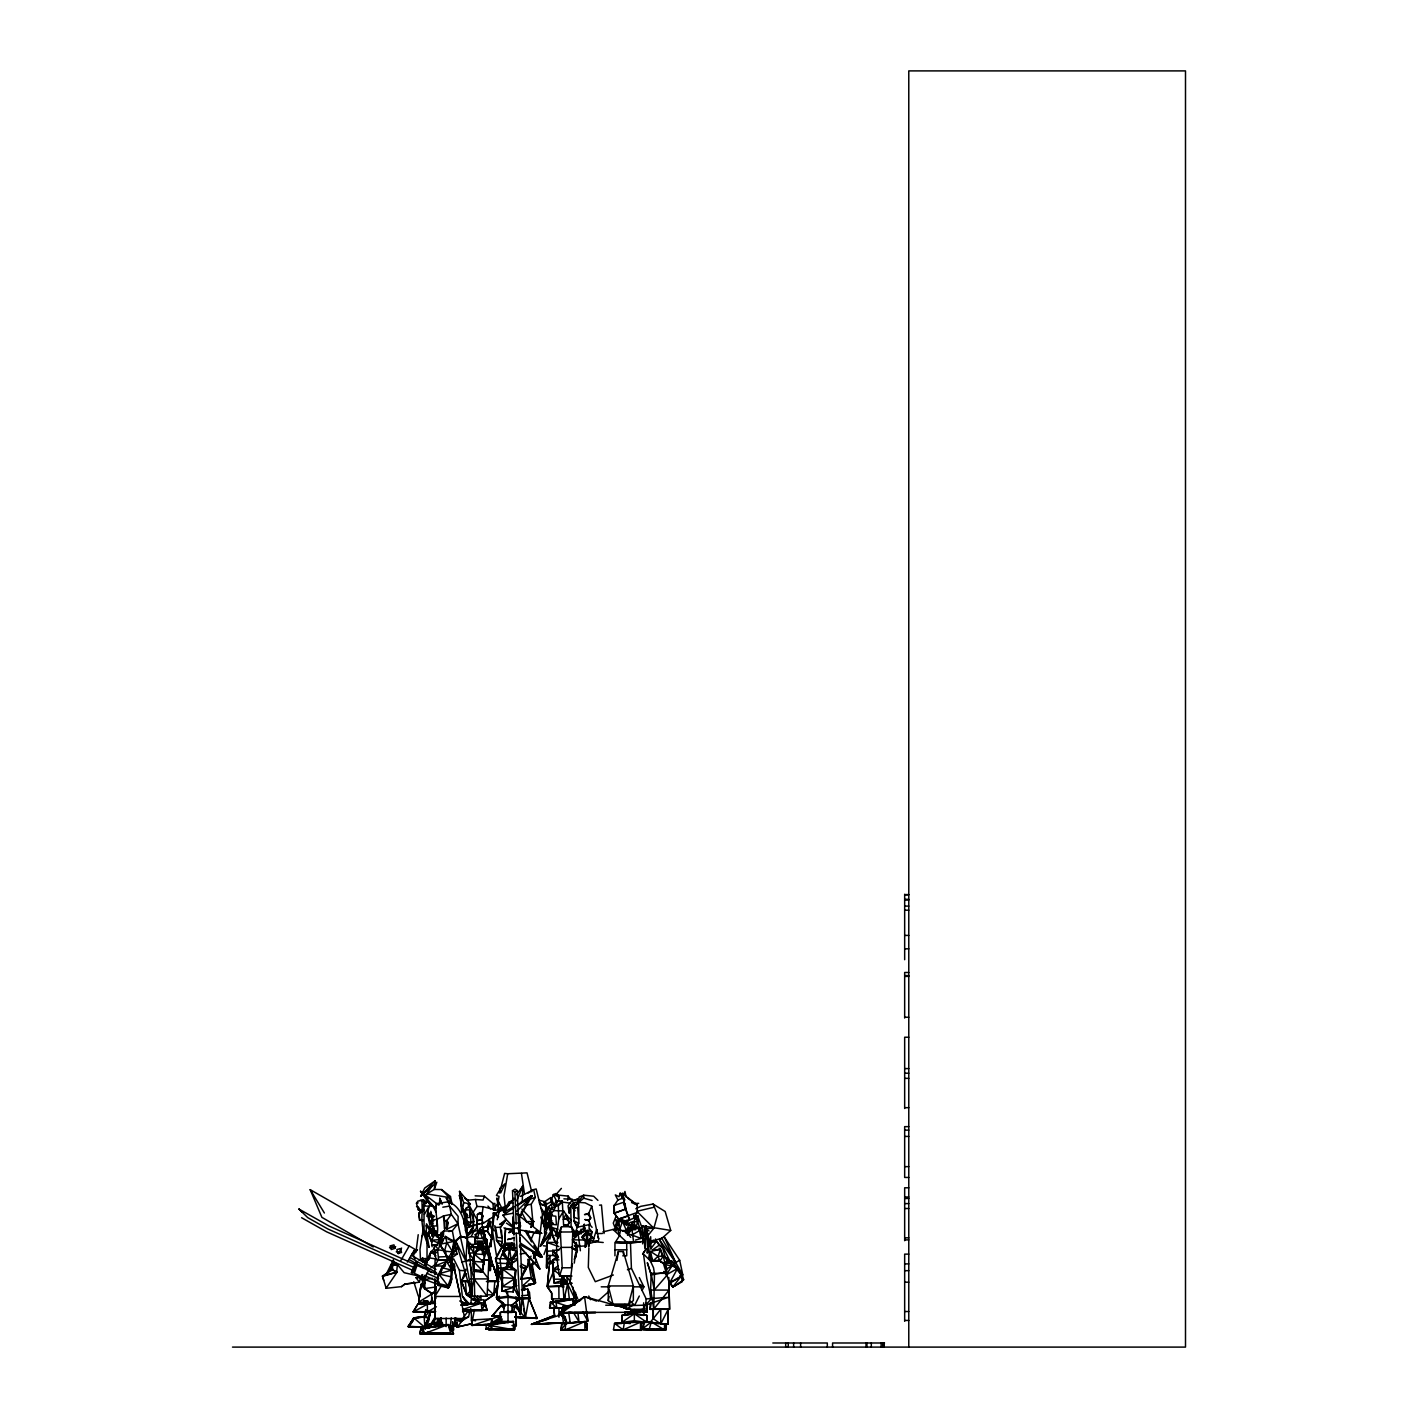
<?xml version="1.0" encoding="UTF-8"?>
<svg xmlns="http://www.w3.org/2000/svg" width="1418" height="1418" viewBox="0 0 1418 1418"><rect width="100%" height="100%" fill="white"/><g stroke="black" fill="none" stroke-linecap="round" stroke-linejoin="round"><path stroke-width="1.5" d="M430.948 1302.894L417.796 1304.223L413.241 1311.916L433.128 1312.022L427.403 1311.934L427.403 1304.17L431.232 1303.177M434.865 1318.51L434.865 1279.054L434.883 1296.46L460.301 1296.46L464.714 1318.51L434.883 1318.51L434.883 1279.054M434.865 1274.711L435.096 1259.911L448.141 1259.893M454.912 1318.527L454.912 1326.309L450.995 1325.741M546.639 1264.626L546.639 1268.011L546.639 1255.479L555.555 1255.497M551.673 1299.012L551.673 1293.127L547.49 1286.959L562.698 1286.232M584.322 1230.984L584.322 1224.071M589.126 1229.246L589.126 1224.071M608.251 1300.607L608.251 1285.949L618.354 1251.545L623.335 1251.545L633.35 1285.949L633.35 1300.607L628.653 1304.064L612.948 1304.064L608.251 1300.607L609.191 1296.353M614.951 1255.816L614.951 1242.948L626.721 1242.948L626.721 1255.816L622.786 1255.816M618.354 1251.545L616.99 1260.389M623.317 1254.079L623.335 1251.545M650.242 1302.876L650.011 1309.293L668.215 1309.293L668.215 1323.969L660.753 1323.969L653.273 1318.634L653.273 1309.293L653.273 1318.634L650.047 1322.48M668.215 1323.969L668.215 1309.293L660.753 1323.969L660.753 1309.293L653.273 1318.634M474.746 1242.983L474.746 1241.051L485.381 1241.122L485.399 1243.072L474.746 1242.983L474.764 1238.322L485.399 1238.41L485.417 1240.36L482.953 1226.712L480.33 1227.917M474.764 1240.271L474.764 1238.322M500.182 1322.143L500.199 1312.412L508.052 1311.295L515.886 1312.43L515.868 1326.06L511.951 1325.493M499.437 1296.123L496.637 1298.764L503.886 1304.968L503.869 1312.412L512.217 1312.43L512.235 1304.985L519.52 1298.994L515.886 1296.956M508.034 1322.976L507.999 1297.257L496.637 1298.764M616.174 1215.988L613.267 1223.114L616.121 1230.611L616.139 1223.096M454.717 1326.309L454.735 1318.527M502.504 1254.327L509.7 1245.483L516.329 1251.048L511.774 1258.723L511.756 1262.747L507.591 1264.413L509.7 1245.483L503.053 1250.942L502.504 1254.327L507.609 1260.389L503.053 1250.942L509.753 1249.311L516.329 1251.048L516.701 1254.451L511.721 1260.425L511.703 1264.448L509.753 1249.311M516.701 1254.451L507.626 1262.711L507.538 1264.36L507.644 1258.688L503.053 1250.942M546.923 1250.109L546.958 1242.416L552.187 1232.047M558.922 1250.304L552.772 1250.304L557.77 1255.976L552.985 1259.893L553.002 1273.967L554.119 1283.042L561.936 1283.042M633.403 1240.679L631.967 1229.193L628.05 1233.979L630.726 1237.329M430.842 1211.326L432.685 1226.091L435.964 1234.759M451.881 1254.15L456.082 1250.552L452.377 1230.984L443.586 1230.984L441.406 1241.76L437.648 1250.658L438.623 1259.911L446.847 1259.928M446.121 1326.628L446.174 1318.013M453.795 1270.28L453.831 1263.934L450.906 1262.055M491.975 1217.601L483.538 1223.078L469.943 1226.233L470.989 1222.387L469.482 1205.832L477.511 1220.597L482.226 1219.445L482.989 1216.219L481.695 1213.294L479.692 1212.62L477.37 1214.535L476.377 1228.555L466.894 1236.407L473.399 1227.013L473.435 1219.125L468.117 1204.272L470.351 1204.059L459.574 1191.457L461.683 1210.653M484.265 1236.656L487.065 1239.775L487.03 1248.248L482.829 1248.762M585.368 1247.326L585.51 1241.105L582.124 1237.595L587.336 1230.789L582.319 1236.425L585.51 1240.289L585.368 1247.326L587.336 1230.789L592.263 1238.003M483.768 1254.629L481.393 1248.868L481.677 1244.685L478.415 1245.252L478.433 1241.743L481.712 1241.76L478.433 1241.743M481.695 1245.288L481.712 1241.76M485.399 1243.072L485.399 1238.41M490.132 1270.191C492.932 1272.939 482.705 1227.066 488.856 1255.745M462.995 1208.668L461.648 1212.035L461.683 1208.544M435.308 1208.934L436.602 1203.563L448.655 1201.773L449.63 1206.115L458.138 1216.36L457.979 1223.699L446.599 1229.335L446.688 1220.845L444.791 1220.827L444.596 1229.034L447.326 1226.995L448.301 1222.901L446.369 1220.331M507.591 1264.413L507.644 1258.688L511.774 1258.723M514.486 1325.281L514.433 1329.588L488.43 1329.588L491.975 1327.62M454.469 1271.042L454.54 1265.707L450.038 1262.109M468.631 1241.743L468.56 1248.992L470.014 1242.93M473.399 1227.013L473.382 1211.858L476.962 1206.47L475.402 1199.504L468.153 1200.177L464.572 1198.299M544.547 1233.554L544.636 1226.41L548.465 1226.41M552.258 1229.991L549.971 1238.977M650.862 1321.753L644.676 1321.629L642.762 1329.464L665.804 1329.641L665.875 1324.004M576.222 1257.004L576.435 1243.143M425.24 1329.322L425.311 1325.032L439.97 1322.125M431.692 1303.071L431.781 1297.24M453.494 1330.119L452.626 1321.665L452.502 1329.889L453.494 1330.119L453.583 1324.625M553.977 1205.46L556.104 1200.957L562.272 1200.886L563.602 1225.01L571.117 1226.978L575.141 1231.976L576.169 1236.336L572.34 1231.054M666.655 1273.329L654.478 1273.329L653.769 1309.062L650.011 1309.293L651.411 1302.876M443.515 1235.202L443.586 1230.984L437.506 1243.763L443.426 1239.438L441.406 1241.76M467.515 1215.368L465.069 1219.338C467.426 1228.183 463.012 1217.725 465.565 1220.792L466.611 1220.774L465.281 1209.997L469.5 1209.802L470.227 1217.406L466.416 1217.583L466.841 1214.145L465.015 1224.603L466.823 1224.975L464.927 1222.564L464.696 1219.409L467.621 1215.421M482.439 1244.543L486.923 1248.691L487.065 1239.775M485.31 1238.623L485.293 1243.037L485.257 1241.353M486.09 1329.162L486.179 1324.873L503.071 1321.363L513.546 1321.487L513.387 1329.712L514.468 1329.818L514.574 1324.306L513.387 1329.712L486.09 1329.162L491.408 1324.926L513.546 1321.487L486.179 1324.873L513.387 1329.712L486.09 1329.162L513.387 1329.712M491.319 1329.215L491.408 1324.926M624.257 1322.445L614.543 1323.366L623.176 1329.871L640.44 1330.244L640.599 1322.09L614.543 1323.366L613.498 1329.712L641.468 1330.297L640.599 1322.09L623.176 1329.871L613.498 1329.712M545.948 1205.991L540.435 1204.343L539.248 1200.248L545.664 1201.897M569.947 1322.285L562.148 1323.278L561.085 1329.641L586.627 1329.942L586.768 1323.543L585.138 1321.93M640.989 1321.647L640.812 1330.119L614.614 1330.102L641.131 1329.8L640.989 1321.647L640.812 1330.119L625.586 1329.641M448.407 1287.916L447.982 1285.807L437.311 1283.237L448.407 1287.916C453.636 1278.185 449.985 1267.745 451.899 1257.837L447.911 1256.88C445.128 1266.487 434.493 1273.878 437.737 1285.346L448.407 1287.916C455.018 1278.947 449.4 1268.241 452.076 1258.67L452.182 1253.76M654.478 1273.329L651.11 1273.329L650.401 1298.604M655.01 1323.118L651.287 1321.948L641.982 1329.286L664.439 1329.871L664.581 1324.217L666.354 1324.004L666.212 1329.641L641.982 1329.286L644.18 1321.47L664.581 1324.217M439.562 1204.68L439.74 1198.281L442.239 1204.077M465.778 1223.521L465.565 1220.792M512.802 1268.809L515.62 1269.908L513.21 1291.94L502.22 1291.231L502.539 1269.075L511.703 1262.906L511.384 1268.259L511.703 1262.906L507.591 1262.64L507.325 1266.292L511.437 1266.54L515.62 1269.908L515.461 1275.349M501.777 1283.095L502.539 1269.075L511.437 1266.54M514.858 1283.946L515 1278.487L502.539 1269.075L515.62 1269.908L514.858 1283.946L513.351 1287.367L502.22 1291.231L502.397 1274.516M513.21 1291.94L515 1278.487L501.937 1277.653L502.22 1291.231M642.744 1242.079L642.354 1225.843L670.732 1230.434L665.166 1211.504L653.06 1204.042L640.794 1206.328L635.831 1208.774M498.232 1280.702L487.562 1280.933M424.709 1281.092L424.478 1288.395L431.852 1293.34M425.223 1264.696L425.347 1260.531M504.01 1244.224L503.886 1248.443L504.064 1244.047M571.117 1226.978L570.763 1205.265M435.627 1292.95L431.728 1293.517L424.39 1288.625L424.851 1275.261M425.205 1264.803L425.418 1258.528M551.779 1206.31L550.822 1197.59L543.821 1202.198L546.196 1207.108L545.841 1219.693L547.082 1225.985M589.019 1245.837L589.126 1242.771M647.618 1252.945L647.76 1249.205M497.807 1203.669L499.065 1196.367L496.406 1195.392L500.873 1188.036L504.613 1173.413L507.697 1173.75L503.993 1195.782L505.162 1206.558L497.736 1209.164M522.214 1202.358L522.87 1185.962L516.506 1194.7M591.022 1236.443L587.3 1231.763L592.121 1236.744L588.789 1240.36L588.647 1246.582L587.247 1234.245L582.124 1237.595M452.129 1253.459L452.094 1257.748L453.849 1241.424L445.571 1236.407L439.934 1244.26L448.053 1258.546L439.934 1244.26L442.948 1241.282M512.979 1233.376L513.245 1216.857L512.979 1233.376L519.183 1233.305L519.644 1222.032L519.218 1230.204M513.476 1230.275L513.795 1222.245L516.17 1223.769L518.545 1222.387L517.286 1190.588L515.053 1189.153L512.501 1190.659L514.06 1228.857M519.183 1233.305L519.449 1216.804L520.069 1235.397M590.26 1239.881L590.118 1243.338L598.573 1240.75L592.83 1241.335L590.26 1239.881L594.124 1241.672L603.217 1242.505M434.511 1324.501L434.777 1318.705L438.286 1318.51L435.929 1324.412M511.331 1268.348L511.544 1263.509L516.861 1260.123M436.602 1203.563C434.369 1214.34 439.633 1225.471 436.762 1236.496L443.249 1233.075L436.762 1236.496M442.735 1236.656L442.912 1232.721M482.669 1232.455L485.151 1235.521L480.082 1232.224L475.225 1234.617L477.334 1238.818L480.241 1228.732L484.956 1234.688L483.715 1238.463M574.964 1235.769L575.141 1231.976M454.309 1270.28L454.54 1265.707M650.667 1236.691L650.968 1248.921L645.846 1225.985L644.8 1248.212L644.233 1238.251M475.154 1195.853L484.353 1196.189L493.039 1203.563L494.864 1203.474L495.183 1209.873L483.13 1206.7L481.358 1219.498L483.538 1223.078M467.231 1237.276L465.937 1261.205L472.336 1296.336L470.297 1260.389L467.231 1237.276L460.354 1236.496L455.905 1241.565L472.336 1296.336L470.829 1288.076M513.812 1229.211L505.535 1228.502L504.418 1248.354L505.535 1228.502L503.957 1227.864M565.569 1310.037L565.8 1305.978L574.556 1305.092M465.317 1230.47L465.565 1226.145C467.603 1223.096 463.952 1218.399 466.841 1214.145M507.378 1266.203L507.591 1262.64L511.756 1262.747M481.677 1245.394L481.393 1248.265L478.132 1248L473.86 1253.742L483.91 1262.18L483.928 1264.147L484.548 1254.593L481.393 1248.265L481.677 1244.791L478.415 1244.543L478.132 1248.602L474.941 1253.937L478.132 1248L481.677 1244.791M514.043 1282.528L514.273 1278.894M461.648 1212.035L461.896 1208.207M626.401 1225.046L626.703 1220.738L629.787 1219.586M493.269 1213.028L490.858 1246.883L494.262 1212.886L493.269 1213.028L498.197 1216.75M497.399 1276.82L498.126 1267.249L496.3 1269.075L497.399 1276.82L498.551 1275.668M483.91 1262.18L473.24 1261.329L473.86 1253.742L481.393 1248.265M473.257 1263.296L473.86 1253.742L484.548 1254.593L488.253 1252.803L482.953 1247.255L470.209 1247.255L468.773 1252.98L473.878 1259.769L474.693 1296.194M483.928 1264.147L484.548 1254.593L481.393 1248.868M469.358 1283.237L470.439 1296.194L487.101 1296.194L488.926 1259.84L482.439 1259.84L488.873 1259.84L488.253 1252.803L473.63 1247.025L473.878 1259.769L470.351 1259.84M494.811 1281.588L493.677 1294.829L483.627 1301.813L493.978 1294.829L497.558 1285.382M433.624 1215.74L427.651 1214.73L432.295 1236.319L433.199 1225.95M570.869 1203.226L562.255 1202.056L558.32 1205.938L558.798 1218.966L556.919 1233.483L561.032 1231.976M602.827 1231.941L617.45 1228.396L620.57 1229.636L619.453 1235.822L615.394 1242.133L630.496 1243.338L631.418 1268.33L646.183 1298.923L645.633 1305.145L614.65 1306.067M473.452 1228.378L466.752 1235.432L467.497 1227.439L471.485 1226.127M505.233 1212.869L505.623 1208.668L496.69 1212.904M562.786 1285.594L547.313 1286.41L549.475 1262.853M547.277 1286.516L549.067 1267.143M425.595 1203.758L426.96 1200.975L435.486 1208.561L426.96 1200.975L424.017 1202.801L424.053 1229.246L429.14 1247.308L426.269 1231.001L426.481 1223.823L434.812 1235.379L426.038 1225.808M642.62 1243.87L643.4 1235.858L642.283 1228.431L637.639 1215.9L633.598 1215.421M396.65 1272.088L397.341 1264.98L391.226 1264.803L392.467 1269.766L396.65 1272.088L382.346 1276.04L392.467 1269.766M504.95 1304.666L496.46 1297.736L498.462 1278.611M503.39 1303.248L496.566 1297.754L498.888 1274.303L503.018 1284.265M563.301 1315.62L563.744 1311.42M563.265 1315.869L563.69 1311.65M447.928 1239.084L453.849 1241.424L452.076 1257.713L454.168 1242.983M452.094 1257.748L452.537 1253.636M516.329 1302.912L520.282 1314.521L522.409 1294.829L520.229 1239.793M564.063 1286.906L560.837 1286.392L561.953 1275.952M559.543 1276.129C556.99 1259.875 553.64 1241.973 561.563 1226.73L571.543 1226.694L572.783 1231.958L571.72 1263.403L571.277 1267.763L562.202 1267.798L559.543 1276.129L571.95 1276.058M646.945 1252.909L647.352 1249.169M435.237 1180.751L434.28 1189.436L426.871 1193.903L449.151 1197.519L450.463 1196.526L441.618 1189.56L434.28 1189.436L436.833 1182.24L420.65 1196.225L424.744 1188.018L435.237 1180.751L420.65 1196.225L431.87 1186.139L426.871 1193.903M488.926 1265.742L492.932 1265.778L488.448 1248.638L491.922 1238.144L487.26 1231.178L488.891 1226.127L482.9 1227.988M571.897 1200.426L575.938 1205.548L578.704 1202.375L585.138 1202.836L591.785 1206.204L588.789 1213.276L590.757 1217.956L588.842 1220.65L585.031 1219.551L588.842 1220.65L590.242 1224.39L577.534 1227.19L574.113 1220.597L574.006 1208.792L574.574 1205.087L575.938 1205.548L577.906 1201.826L577.888 1199.185L571.897 1200.426L568.033 1205.867L569.221 1213.028L569.823 1207.551L573.439 1203.049L577.906 1201.826L583.702 1195.197L593.681 1196.225L597.917 1200.39M450.304 1326.628L451.279 1317.889M453.228 1247.61L452.732 1251.952L447.893 1257.748L451.934 1256.933M473.24 1261.329L473.878 1255.71M491.302 1228.732L490.203 1224.868L491.036 1221.944M564.346 1284.797L564.86 1280.614M419.462 1296.123L418.735 1302.025L420.916 1304.365L418.735 1302.043L421.075 1284.389L425.099 1282.776M567.643 1200.443L568.175 1196.101L558.072 1195.108L555.821 1193.601L553.321 1194.559L551.301 1200.337M475.225 1234.617L476.537 1238.375M416.023 1251.881L418.221 1234.706M431.941 1293.996L418.735 1302.043L421.075 1284.389L418.735 1302.043L430.168 1302.947L432.295 1299.402M422.44 1285.24L422.67 1274.587M521.08 1215.332L521.629 1211.167M513.901 1311.792L514.645 1306.244L510.764 1306.031M549.528 1308.034L550.308 1302.238L568.122 1299.26M561.652 1323.809L560.819 1330.208L587.141 1329.765L587.034 1323.349L584.765 1321.629L561.652 1323.809L569.859 1322.657M572.464 1263.81L570.001 1282.368L577.675 1298.516M565.835 1323.738L565.002 1330.119L560.819 1330.208L565.835 1323.738L576.027 1321.789M463.775 1224.142L464.537 1218.417M419.622 1295.449L418.735 1302.025L419.019 1300.82M423.273 1228.821L419.994 1249.347L420.402 1258.528L427.013 1258.688L427.048 1237.311L429.831 1229.087M476.377 1233.926L480.241 1228.732M492.844 1221.997L493.978 1214.021L505.978 1206.948L508.973 1202.18L514.681 1199.291M425.772 1309.895L424.195 1317.34L429.193 1317.996L430.487 1310.852L426.463 1323.402L429.193 1317.996L430.328 1311.632L428.839 1318.155M438.251 1281.748L437.737 1285.346L438.552 1273.86L451.775 1270.12L450.711 1262.516L447.911 1256.88L452.058 1258.635L450.853 1263.296L451.952 1258.067L450.764 1262.764M519.201 1308.637L520.282 1314.521L522.072 1302.858M563.744 1276.165L560.837 1286.392L562.432 1275.987M437.719 1245.305L434.67 1244.862L434.156 1249.772M429.548 1310.781L429.37 1311.916L429.583 1310.941M623.176 1329.871L624.221 1323.526L628.121 1322.445M463.721 1202.57L470.351 1204.059L464.714 1210.883L462.516 1209.873L459.574 1191.457L463.721 1202.57L462.516 1209.873L464.785 1217.158L464.714 1210.883L466.416 1207.587M649.497 1253.654L648.806 1257.482L653.538 1267.798L654.567 1274.286L651.252 1274.888L647.388 1262.871L651.252 1274.888M588.878 1247.946L588.31 1267.462L595.294 1281.695L613.356 1275.012M482.244 1270.475L473.417 1261.382L473.559 1269.784L482.244 1270.475L483.733 1262.197L482.244 1272.07L473.577 1271.379L473.435 1263.278L473.559 1269.784L482.244 1272.07L483.751 1264.094M483.13 1230.594L487.278 1231.072L492.028 1238.074L488.448 1248.744L492.932 1265.778M537.032 1318.049L516.134 1316.985L525.44 1317.712L528.967 1298.392L520.601 1297.966L528.967 1298.392L537.032 1318.049L515.213 1317.393M474.463 1309.558L471.857 1323.685L457.252 1327.071L454.735 1323.49L457.252 1327.071L464.82 1317.375M640.44 1330.244L641.592 1323.88M502.132 1318.935L490.912 1323.473L491.745 1319.059L499.225 1316.046M424.957 1314.521L425.684 1310.781L424.354 1316.188M446.865 1262.339L447.911 1256.88L446.865 1262.339L450.711 1262.516M425.028 1314.291L425.861 1310.055M574.29 1263.101L575.407 1254.097L577.356 1250.729L576.098 1242.398M450.889 1263.385L451.952 1258.067M424.602 1316.4L424.39 1317.428L429.37 1311.384M574.255 1259.379L577.427 1250.729M489.972 1270.847L490.043 1261.382L490.079 1265.795M441.707 1324.908L420.951 1328.719L419.923 1333.434L448.584 1333.452L419.852 1333.594L420.827 1328.861L443.781 1324.536L437.808 1326.805L441.778 1325.281M470.439 1296.194L474.002 1278.912L469.819 1264.076M528.506 1260.832L527.195 1267.143L523.632 1272.247L525.794 1266.398M426.871 1216.378L429.14 1206.169L432.844 1205.974L436.088 1212.319M569.221 1213.028L570.497 1207.321L573.439 1203.049M570.71 1279.532L570.249 1275.668L563.035 1276.537L563.956 1284.265L565.303 1280.17L563.956 1284.265L563.035 1276.519L566.633 1276.094L567.554 1283.822L563.992 1299.881L574.786 1298.587L572.837 1287.101M635.353 1240.112L641.184 1238.41L639.447 1230.611L636.381 1226.641L637.551 1221.483L639.217 1221.253L634.076 1217.548M562.202 1267.798L560.376 1232.012L561.563 1226.73M434.794 1245.589L434.014 1249.028L430.735 1251.81L428.112 1257.748L426.18 1265.476M624.009 1308.282L624.895 1304.383M562.272 1200.886L556.512 1206.186L552.134 1207.622L547.419 1215.137L550.574 1221.377L548.606 1216.041L553.889 1210.6L557.735 1201.046M499.703 1191.209L500.501 1187.912M547.047 1227.58L548.075 1223.415M497.222 1219.693L498.976 1212.55L496.956 1198.263L503.762 1212.195L514.415 1206.488M419.391 1282.209L420.508 1277.813L419.001 1276.111L404.148 1272.69L397.696 1264.927L391.563 1264.696L392.804 1269.854L396.969 1272.283L386.068 1288.306L401.507 1286.622L404.963 1284.017L419.391 1282.209L416.059 1277.742L419.001 1276.111M448.053 1258.546L444.578 1251.084L446.812 1242.469L445.571 1236.407L445.961 1238.322M628.653 1304.064L633.35 1285.949L608.251 1285.949L612.948 1304.064M455.107 1318.208L460.389 1321.771L468.507 1316.897L470.634 1308.796M577.906 1201.826L579.218 1196.934L583.702 1195.197L583.791 1198.21L578.704 1202.375L578.863 1222.919L577.534 1227.19M547.064 1227.864L548.11 1223.964M572.358 1305.499L563.336 1306.51L561.493 1312.944L595.755 1312.554L561.067 1312.944L562.769 1306.51L572.659 1305.163M584.074 1225.17L583.082 1228.803L573.67 1236.124L577.126 1227.97M436.797 1259.024L428.112 1257.748L428.484 1259.858L430.168 1253.831M592.83 1241.335L596.659 1229.512L598.75 1239.279L597.988 1236.549M636.505 1219.941L637.639 1215.9L633.793 1215.9M649.089 1329.765L651.287 1321.948L664.439 1329.871L666.354 1324.004M560.837 1286.392L561.989 1282.297M489.121 1219.267L486.941 1226.783L482.864 1227.58M588.842 1243.816L592.21 1232.065L589.693 1228.963M439.58 1274.622L441.672 1267.657L445.571 1263.668M446.599 1229.335L447.326 1226.995M626.136 1197.04L624.966 1191.475L623.176 1195.232L620.145 1193.194L619.046 1196.686L615.306 1194.913L617.894 1199.965L614.154 1205.672L614.526 1213.152L625.746 1209.058L625.09 1203.545M487.26 1231.178L488.909 1226.145M623.105 1230.47L626.65 1230.859L628.582 1224.975L622.413 1221.412L618.496 1221.323L616.369 1227.828L619.56 1230.062L629.043 1232.1L631.258 1225.382L622.413 1221.412L618.496 1221.323L619.56 1230.062L622.413 1221.412L626.65 1230.859L629.043 1232.118M484.353 1196.189L483.077 1200.053L475.402 1199.504M649.816 1256.508L650.614 1260.726L652.635 1261.293L658.058 1256.348L660.398 1249.382L659.14 1248.159M531.023 1256.135L527.195 1267.143L521.363 1263.987M461.736 1280.738L465.937 1269.163M531.537 1266.221L533.026 1262.091M534.533 1257.979L536.039 1253.849L534.107 1258.457M543.998 1254.434L546.994 1246.192L543.324 1245.766M650.614 1260.726L658.891 1260.407L665.255 1264.555L667.453 1258.812L662.171 1255.373L660.398 1249.382L652.546 1249.914M461.01 1304.968L485.116 1302.575L482.085 1310.462L462.605 1310.303M424.017 1202.801C419.639 1217.513 422.422 1233.678 429.14 1247.308M428.484 1259.858L430.381 1255.019M442.771 1233.04L440.342 1239.208L443.586 1230.984M548.358 1208.544L545.168 1214.322L545.558 1221.288L543.98 1213.897L546.409 1207.746M631.329 1311.012L643.648 1309.293L645.988 1303.39M615.784 1227.527L618.319 1221.164L622.165 1221.394L626.632 1224.372M498.232 1283.485L493.677 1294.829L487.632 1288.944M516.719 1200.886L522.87 1185.962L521.275 1189.702M547.313 1286.41L554.048 1270.085M637.338 1212.425L618.868 1218.966L626.029 1221.058L633.084 1218.558L637.338 1212.425L637.161 1204.999L622.289 1193.336L624.647 1199.876L623.583 1202.446L629.557 1219.817M530.669 1240.537L533.948 1232.774M515.815 1247.787L504.968 1247.787L500.022 1259.06L501.05 1268.348L507.219 1268.348M426.02 1325.245L429.193 1317.996M520.92 1278.646L523.419 1272.974L521.257 1276.714M529.339 1231.285L527.602 1235.202L525.493 1231.303M531.076 1227.385L533.682 1221.536L521.913 1209.075M411.433 1272.513L416.059 1262.162L417.495 1262.818L412.868 1273.151L411.433 1272.513L412.939 1269.128M414.481 1265.671L416.059 1262.162M571.312 1220.614L565.817 1214.233L567.448 1218.133L563.478 1219.48L565.817 1214.233L563.62 1210.937L553.889 1210.6L552.134 1207.622M439.81 1274.693L442.079 1269.642M574.574 1205.087L574.981 1208.526L573.102 1208.154L572.766 1205.211M424.833 1326.929L424.159 1316.737L414.145 1317.925L408.065 1326.557L424.833 1326.929C435.858 1313.458 422.546 1317.216 413.719 1317.854L408.065 1326.557L425.223 1327.053L409.022 1327.142M547.011 1208.916L544.406 1214.535L545.558 1221.288M436.372 1283.875L424.691 1279.444L426.463 1275.668M546.799 1232.685L540.382 1246.28L551.815 1232.791M437.506 1243.763L442.7 1232.809M436.23 1250.144L434.546 1253.654L436.07 1258.776M530.846 1227.421L533.682 1221.536L530.385 1218.682M392.697 1267.001L385.944 1274.817L393.371 1259.804M561.067 1312.944L563.69 1307.715M605.752 1305.216L634.715 1305.216L639.305 1296.017M642.053 1290.504L643.896 1286.835L639.305 1277.565M465.015 1224.603L464.962 1222.564M428.75 1317.925L424.23 1326.84L408.065 1326.557M416.537 1206.576L418.221 1206.895L420.597 1210.582L419.108 1213.454L424.071 1210.174L418.257 1209.855L416.467 1203.244L417.92 1201.046L423.822 1200.195L426.446 1202.039M582.408 1232.632L584.96 1227.811M521.062 1278.664L525.989 1269.34L520.317 1265.919M504.968 1247.787L501.83 1247.627L495.981 1258.652L497.558 1268.33L501.05 1268.348M428.963 1317.942L424.23 1326.84L413.719 1317.854L424.372 1316.773M494.545 1208.81L496.938 1204.343L500.129 1209.838L493.748 1210.298M497.558 1268.33L495.485 1258.599L501.423 1247.592L504.347 1247.716M431.196 1325.316L434.777 1318.705M445.358 1266.008L434.865 1266.008L438.233 1259.804M465.707 1238.091L471.148 1236.602L474.091 1231.214L482.953 1229.867M521.469 1213.418L530.881 1196.136L521.54 1201.915M669.456 1283.325L677.591 1268.436L672.557 1261.648L669.704 1262.729L667.807 1258.652L672.008 1265.849L677.591 1268.436L682.093 1276.165L669.456 1283.325L663.234 1262.959M585.368 1246.511L588.789 1240.36L585.51 1240.289M490.096 1221.182L486.941 1226.783L490.203 1224.868M395.657 1262.906L389.861 1268.862L394.133 1261.276M398.405 1253.707L401.595 1248.035M400.727 1260.691L409.217 1245.979L414.836 1249.223L407.391 1262.091M424.443 1214.269L429.14 1206.169L422.794 1205.956L424.921 1205.158M421.749 1236.744L424.939 1231.285M514.468 1227.953L506.049 1219.409L500.589 1227.173L506.049 1219.409L502.929 1215.191L513.883 1207.976M533.328 1226.198L531.218 1204.272L535.295 1197.43L533.682 1189.613L536.164 1188.958L542.438 1214.038L538.025 1250.889L535.951 1251.119M558.798 1218.966L563.62 1210.937M411.149 1323.614L414.34 1318.315L409.678 1325.334L414.34 1318.315M421.837 1304.507L424.071 1300.82L427.651 1300.731L430.398 1303.957L424.071 1300.82M431.09 1302.894L417.938 1304.011L413.418 1311.402L433.305 1312.058M434.865 1296.46L441.53 1285.701M451.527 1269.589L453.742 1266.008L450.126 1259.911L453.742 1266.008L460.318 1296.46L453.742 1266.008L449.541 1266.008M432.667 1303.408L436.106 1297.895M429.831 1325.546L434.83 1317.535M409.731 1324.908L413.719 1317.854M466.894 1236.407L473.187 1226.41M669.402 1262.268L670.04 1261.258L667.24 1258.404L669.402 1262.268L671.902 1260.886L668.232 1263.332M423.822 1280.862L421.093 1279.373L422.759 1276.749M667.807 1258.652L672.008 1265.849L666.247 1274.871L663.748 1271.485M650.507 1251.42L658.058 1256.348L663.252 1256.082L668.534 1259.521L665.255 1264.555L658.891 1260.407L652.635 1261.293L650.507 1251.42L660.398 1249.382L663.252 1256.082L659.973 1261.116L652.635 1261.293L649.284 1252.041M443.285 1267.816L445.677 1264.165M466.221 1273.683L461.577 1280.72L468.401 1280.879M496.3 1269.075L498.693 1265.565M490.593 1221.483L486.941 1226.783L489.476 1223.45M552.736 1228.662L540.382 1246.28L548.872 1224.266L545.912 1204.556L543.821 1202.198L547.135 1203.563M448.655 1201.773C463.473 1208.083 464.856 1224.567 467.426 1238.339L460.797 1236.336L457.979 1223.699L451.296 1214.304L443.444 1215.97L444.791 1220.827L446.688 1220.845L451.296 1214.304L449.63 1206.115L442.806 1207.197M558.887 1236.106L555.218 1235.362L557.239 1232.526M573.67 1236.124L577.126 1231.285M634.112 1220.809L637.639 1215.9L633.633 1216.13M468.773 1310.108L460.389 1321.771L455.497 1318.031M385.944 1274.817L393.619 1264.218M588.86 1241.246L592.121 1236.744L587.247 1234.245M503.762 1212.195L513.954 1198.192M548.553 1214.801L548.606 1216.041L547.419 1215.137L551.123 1211.291M566.526 1219.019L569.54 1222.529L567.377 1225.382L569.54 1222.529L567.448 1218.133L563.478 1219.48M413.613 1251.208L417.406 1249.719L413.4 1255.019L414.942 1259.095M651.447 1247.929L656.534 1241.229L655.506 1238.942M669.402 1282.191L672.859 1286.995L681.154 1276.129L682.395 1281.588L672.859 1286.995L669.704 1282.723L681.154 1276.129M468.596 1312.554L471.095 1309.328L471.857 1323.685L457.305 1327.018L454.788 1323.437M457.979 1223.699L452.466 1230.594L448.779 1231.568M533.558 1255.391L535.862 1252.555M533.434 1257.961L536.873 1253.707L533.895 1255.781M668.888 1281.695L669.597 1309.293L653.769 1309.062L669.101 1290.061L668.8 1277.512M648.558 1234.777L653.858 1228.272L657.615 1214.659L653.06 1204.042M500.625 1316.684L492.259 1316.258L501.05 1305.535L504.808 1305.606M389.861 1268.862L395.161 1262.552M504.932 1305.73L501.05 1305.535L492.046 1316.028L500.43 1316.507L492.259 1316.258M626.65 1230.859L631.258 1225.382L628.582 1224.975M621.049 1218.222L618.833 1220.774L615.731 1219.622L617.433 1225.294M667.24 1274.995L654.23 1290.061L651.11 1273.329M589.604 1234.706L592.21 1232.065L587.336 1230.186L578.119 1233.837L572.695 1240.059L577.356 1246.457L586.272 1245.837M420.65 1196.225L423.362 1193.141M555.466 1195.161L561.404 1188.373M503.142 1210.086L505.978 1206.948M588.505 1220.437L590.757 1217.956L587.761 1214.162L584.517 1214.623L588.789 1213.276L587.761 1214.162M473.683 1303.816L480.968 1296.194L480.968 1299.863M450.729 1261.949L453.654 1258.812L459.414 1270.351L462.339 1296.176M634.75 1218.966L637.639 1215.9L634.36 1218.718M527.886 1199.185L530.881 1196.136L521.948 1202.127M433.997 1227.35L428.006 1233.43L431.763 1241.831L428.006 1233.43L431.09 1230.558M513.617 1307.414L516.631 1304.347M434.369 1251.456L435.308 1256.118L434.369 1251.456L436.265 1249.577L443.781 1250.623M516.843 1211.238L532.14 1195.941L520.76 1215.297L517.127 1213.595M524.252 1271.077L525.989 1269.34L520.371 1266.629M475.136 1300.643L466.557 1294.829L471.06 1290.415M470.209 1247.273L473.027 1244.543L483.166 1243.462L482.953 1247.255L470.209 1247.273L473.86 1252.98L468.773 1252.98M524.057 1290.398L523.596 1285.08L531.307 1277.919L528.116 1259.663M670.732 1230.434L662.135 1238.18L649.568 1241.76M598.112 1300.962L609.244 1291.071M579.537 1300.909L584.571 1296.655L640.422 1312.306L559.685 1312.43L584.571 1296.655L596.517 1301.086M519.626 1298.817L512.43 1304.861L512.501 1312.306M431.001 1267.781L436.07 1263.722M455.515 1240.537L460.797 1236.336M506.049 1219.409L499.615 1224.514L504.134 1222.653M552.453 1214.677L549.51 1211.415L548.128 1206.984L552.524 1203.545L556.512 1206.186M511.863 1230.275L508.743 1232.703L513.121 1231.232L511.863 1230.275L514.415 1233.412M401.418 1286.693L404.839 1284.105L415.049 1282.9M412.213 1253.565L417.406 1249.719M451.863 1257.855L457.075 1254.044L454.327 1241.53M674.773 1286.073L683.636 1279.71L682.076 1274.41M557.008 1250.729L561.652 1247.397L571.631 1247.344L576.311 1250.641L571.631 1247.344M435.22 1291.036L431.728 1293.517L431.551 1303.302L417.938 1304.011L435.503 1303.408M396.969 1272.283L382.541 1276.36L383.675 1280.365M392.768 1269.89L391.51 1264.732M517.517 1228.236L520.778 1225.932M549.617 1224.053L546.728 1226.056L545.487 1219.764L549.014 1218.718M652.936 1249.577L659.122 1245.252L662.773 1248.23L665.662 1258.883M574.839 1200.727L577.906 1198.6M558.213 1265.831L552.985 1269.411L554.119 1283.042L561.918 1280.472M530.367 1223.769L533.682 1221.536L526.007 1221.554M514.486 1261.187L511.544 1263.509M517.535 1205.566L532.14 1195.941L516.187 1205.442M564.151 1310.906L569.611 1307.307M575.07 1303.709L580.529 1300.093M489.423 1267.125L492.932 1264.821L497.558 1278.717M515 1278.487L502.362 1286.658L513.351 1287.367M490.912 1323.473L501.511 1316.737M528.134 1193.087L533.682 1189.613L520.371 1196.384M624.877 1312.359L624.877 1315.372L634.325 1309.594L643.683 1310.923L643.719 1315.461L643.666 1310.852M626.242 1305.003L626.242 1309.293L633.208 1305.003M553.321 1260.496L546.639 1262.942L549.989 1255.479L549.989 1262.516L554.403 1262.499M468.684 1224.283L465.565 1226.145L466.752 1235.432M496.318 1323.49L502.025 1320.069M627.43 1229.725L628.05 1233.979L631.932 1235.078L639.447 1230.611M512.501 1190.659L514.929 1191.971L517.286 1190.588M424.177 1284.371L420.703 1286.392L424.921 1287.42M462.516 1311.792L465.99 1309.789M427.403 1304.17L413.241 1311.916L427.403 1311.934L436.407 1306.776M670.803 1262.889L659.405 1239.633L664.209 1236.886L679.683 1260.283L682.802 1274.924L676.492 1269.145M673.071 1264.076L679.683 1260.283M672.008 1265.849L666.814 1268.809L666.247 1274.871L677.591 1268.436L669.704 1262.729L672.008 1265.849L664.9 1264.714L666.814 1268.809L664.9 1264.714L670.111 1261.754L666.354 1261.683M437.524 1323.863L441.193 1321.86L428.555 1325.068M631.418 1222.777L633.403 1221.731L636.717 1228.006L634.75 1229.052L631.418 1222.777L636.717 1228.006L634.75 1229.052M545.912 1204.556L550.68 1202.021M437.488 1219.09L443.444 1215.97L444.596 1229.034M630.195 1229.885L635.689 1227.403L635.778 1229.636L630.195 1229.885L630.088 1227.651L635.689 1227.403M515.992 1299.739L519.662 1298.09L513.848 1280.365L515.833 1286.215M553.073 1229.885L551.336 1230.115L549.191 1223.805L551.85 1222.936L547.153 1215.811L551.903 1220.721M584.765 1321.629L565.002 1330.119L587.141 1329.765L584.765 1321.629L584.925 1329.783L576.169 1329.96M562.609 1276.749L552.985 1269.411L552.985 1259.893L558.479 1257.536M496.3 1323.863L501.901 1321.594M434.883 1266.008L448.212 1260.673M554.527 1315.39L531.378 1324.359L566.721 1322.569L565.25 1317.216L562.166 1314.397L558.373 1314.557M554.172 1315.603L532.299 1324.04L561.652 1323.1M573.634 1208.827L577.658 1207.285L578.473 1218.948L574.095 1217.264L573.634 1208.81L574.095 1217.264M420.827 1328.861L448.088 1324.589L450.729 1333.416L419.852 1333.594L423.84 1332.087L419.923 1333.434L453.494 1333.789L449.843 1325.422L448.088 1324.589L420.827 1328.861L424.212 1333.611L448.088 1324.589L453.494 1333.789L419.923 1333.434M426.658 1260.354L422.688 1261.86L422.67 1257.979L422.688 1261.86L427.066 1261.86M441.884 1325.564L420.951 1328.719L424.372 1333.487L428.325 1332.016M627.412 1269.801L631.418 1268.33M613.764 1205.548L614.224 1213.205L625.551 1209.111L623.353 1202.375L613.764 1205.548L614.189 1213.223L618.691 1219.32L625.994 1221.447L629.574 1220.171L625.551 1209.111M628.014 1215.97L618.744 1219.338L614.189 1213.223M617.894 1199.965L622.254 1198.423L624.647 1199.876M438.552 1326.521L442.576 1325.139M626.791 1315.195L643.683 1310.923M462.516 1309.576L481.216 1303.195L482.085 1310.462L486.994 1310.321L485.116 1302.575M468.507 1316.897L457.996 1320.353L455.249 1317.978M492.17 1318.811L471.467 1319.998L472.105 1325.422L492.17 1318.811L492.79 1324.217L471.45 1325.334L488.005 1324.377M521.221 1201.968L535.295 1197.43M523.579 1285.311L524.465 1286.587L535.579 1282.989M566.721 1322.569L562.166 1314.397L531.378 1324.359L561.404 1322.728M505.162 1206.558L509.399 1205.265M548.394 1319.095L532.299 1324.04L562.343 1323.047M586.183 1312.341L583.099 1313.281L568.193 1312.341M477.476 1224.159L479.497 1223.539M506.208 1244.455L501.068 1246.014L496.619 1239.935L494.793 1225.666M650.348 1241.229L653.716 1240.218M477.37 1214.535L481.695 1213.294M477.511 1220.597L482.226 1219.445M467.497 1227.439L473.045 1225.843M545.168 1214.322L543.98 1213.897M524.465 1290.132L524.164 1286.587L534.87 1283.503L531.307 1277.919L520.76 1278.876L531.307 1277.919L534.852 1283.308L531.52 1264.448M563.318 1308.282L550.042 1308.158L551.017 1302.38L572.712 1299.331L575.655 1303.426L573.014 1303.372M649.674 1243.107L656.534 1241.229L662.791 1248.248M470.989 1222.387L474.25 1221.501M439.934 1244.26L453.849 1241.424M421.093 1279.373L425.063 1278.345M488.324 1325.298L500.572 1322.179M448.797 1203.457L446.333 1198.228L449.151 1197.519L452.094 1204.414L450.463 1196.526M483.042 1232.1L487.278 1231.072M654.106 1207.232L636.877 1211.309L653.858 1228.272L644.623 1228.644L644.729 1236.478M431.426 1220.455L437.134 1219.161L436.833 1225.826L432.313 1226.18L431.426 1220.437L432.313 1226.18M416.467 1203.244L418.168 1202.872M550.308 1302.238L564.134 1300.146M586.786 1312.341L582.497 1313.281L569.717 1312.377M502.929 1215.191L513.263 1213.17M625.958 1221.465L618.691 1219.32M470.297 1260.389L461.63 1262.002M567.519 1299.243L551.017 1302.38L556.902 1308.282L556.033 1302.504L572.712 1299.331L575.3 1304.649M654.567 1274.286L666.549 1272.106M389.525 1247.698L395.675 1246.635M524.82 1205.371L531.218 1204.272M555.218 1235.362L558.745 1234.777M554.172 1302.327L558.16 1301.653M504.4 1311.774L500.483 1312.43L500.589 1322.143M572.712 1300.98L580.175 1300.076M441.955 1325.653L420.951 1328.719M549.191 1223.805L553.25 1223.149M513.653 1249.205L513.546 1244.933L504.737 1245.146L504.578 1249.453M513.546 1244.933L513.387 1249.24M390.251 1247.787L394.558 1247.096M630.496 1243.338L641.503 1241.636L615.394 1242.133M625.923 1314.752L621.74 1315.39L621.775 1322.374M442.611 1323.189L425.311 1325.032L429.211 1328.223M514.344 1243.019L501.068 1246.014L502.326 1241.512L501.458 1230.257M424.691 1279.444L432.596 1278.327M424.39 1288.625L436.265 1286.924M471.733 1303.585L460.939 1305.127L467.001 1304.56M503.886 1304.968L512.235 1304.985M630.549 1310.126L634.325 1309.594L634.36 1320.69L644.782 1322.161M634.36 1320.69L621.793 1322.462L621.775 1315.461L634.342 1313.688L646.838 1315.372L646.874 1322.445L634.342 1313.688L621.793 1322.462L630.159 1323.561M416.378 1318.031L424.425 1316.914M496.46 1297.736L507.963 1296.229L519.662 1298.09L513.086 1286.711M500.66 1268.33L500.678 1274.215L497.31 1274.658L497.328 1279.727L497.328 1274.658L501.334 1274.534M425.311 1325.032L442.115 1322.959M474.091 1231.214L471.113 1231.568L471.024 1230.558M563.035 1276.519L567.554 1283.822L569.38 1299.225L564.01 1299.881L562.928 1284.389L572.198 1283.272M520.069 1253.92L526.184 1253.193M615.323 1323.756L621.226 1323.065M565.055 1298.835L551.691 1298.853L551.691 1293.003L547.472 1287.065M574.308 1245.784L578.331 1245.359M521.434 1289.689L527.726 1289.033L529.517 1298.427L521.115 1299.296M521.966 1295.751L528.258 1295.113L529.517 1298.427M462.108 1304.223L472.194 1303.213M507.697 1173.75L527.035 1172.863L531.715 1191.794M528.418 1284.105L534.87 1283.503M599.513 1205.176L601.462 1204.999L604.015 1233.518M571.312 1305.801L563.336 1306.51L564.754 1310.214M562.769 1306.51L571.117 1305.801M556.175 1243.409L557.487 1243.302M570.727 1323.136L562.148 1323.278L570.515 1322.799M439.58 1239.616L431.462 1240.201L432.1 1246.723M437.878 1244.667L431.799 1245.093L435.982 1245.465M417.938 1304.011L430.842 1303.142M462.357 1304.436L481.216 1303.195M564.559 1305.978L573.049 1305.411M472.105 1325.422L486.126 1324.518M492.401 1329.375L488.43 1329.588L503.78 1329.375M502.841 1329.889L512.749 1329.322M484.814 1302.291L487.012 1309.966L463.172 1310.888M584.393 1240.006L572.34 1239.828L577.356 1246.457M487.012 1309.966L463.739 1310.728M438.641 1256.968L447.024 1256.596M509.416 1263.615L497.417 1263.208M617.521 1323.65L621.899 1323.473M419.072 1260.212L423.113 1260.053M555.165 1322.976L562.875 1322.71M463.916 1310.693L482.829 1310.072M546.994 1246.192L547.366 1251.137L553.587 1250.924M563.602 1225.01L567.785 1224.904M552.914 1262.8L546.639 1262.942L550.822 1264.058M646.183 1298.923L668.091 1297.399L645.633 1305.145L651.27 1298.817L646.803 1278.54L643.488 1254.026L651.358 1261.825M634.98 1203.421L638.703 1203.368M488.643 1264.891L492.932 1264.821L497.558 1278.841L492.932 1264.821L488.749 1264.838M482.085 1252.874L488.253 1252.803L488.873 1259.84M512.767 1228.13L518.97 1228.059M554.544 1323.136L561.918 1323.065M419.852 1333.594L450.729 1333.416M630.957 1226.676L636.381 1226.641M483.113 1248.744L487.207 1248.709L489.901 1262.038M560.376 1232.012L572.783 1231.958M451.988 1250.587L456.082 1250.552L453.335 1239.35M488.661 1265.193L492.932 1264.821L498.214 1280.968L487.438 1280.897M516.56 1259.007L495.485 1258.599M450.871 1254.061L457.075 1254.044M552.985 1259.893L558.958 1259.875M506.492 1268.312L497.31 1268.33L497.328 1279.727L497.31 1268.33L500.678 1274.215M561.918 1279.196L554.084 1279.213L553.002 1264.448M408.597 1327.106L425.223 1327.053M904.666 894.581L908.778 894.581M904.666 894.793L908.778 894.793M904.666 899.313L908.778 899.313M904.666 900.022L908.778 900.022M904.666 906.102L908.778 906.102M904.666 910.196L908.778 910.196M904.666 935.419L908.778 935.419M904.666 948.819L908.778 948.819M908.778 972.482L904.666 972.482L904.666 1018.053M904.666 975.584L908.778 975.584M904.666 976.399L908.778 976.399M904.666 1017.238L908.778 1017.238M908.778 1037.232L904.666 1037.232L904.666 1108.486M904.666 1068.587L908.778 1068.587M904.666 1073.213L908.778 1073.213M904.666 1078.354L908.778 1078.354M904.666 1107.671L908.778 1107.671M908.778 1126.636L904.666 1126.636L904.666 1177.454L908.778 1177.454M904.666 1130.146L908.778 1130.146M904.666 1136.421L908.778 1136.421M904.666 1166.642L908.778 1166.642M908.778 1187.788L904.666 1187.788L904.666 1240.697M904.666 1196.987L908.778 1196.987M904.666 1198.476L908.778 1198.476M904.666 1203.598L908.778 1203.598M904.666 1208.508L908.778 1208.508M602.349 1233.518L597.315 1233.536L591.785 1206.204M904.666 1237.825L908.778 1237.825M904.666 1239.881L908.778 1239.881M557.877 1242.416L546.958 1242.416L546.976 1255.994M614.951 1249.825L626.721 1249.825M908.778 1254.132L904.666 1254.132L904.666 1321.257M468.1 1259.769L473.878 1259.769M904.666 1263.899L908.778 1263.899M904.666 1270.67L908.778 1270.67M470.67 1278.912L488.536 1278.912L481.854 1270.244M470.741 1294.829L466.557 1294.829L461.559 1281.588L469.588 1281.588M486.392 1281.588L498.994 1281.588M904.666 1282.191L908.778 1282.191M601.214 1286.835L609.758 1286.835M633.226 1286.835L643.896 1286.835L640.156 1284.513M487.42 1294.829L493.978 1294.829M626.242 1309.293L643.648 1309.293L646.768 1312.164L646.768 1303.567L646.768 1312.217L642.478 1312.164M904.666 1311.526L908.778 1311.526M904.666 1320.442L908.778 1320.442M772.81 1342.988L827.314 1342.988L827.314 1347.1M884.513 1342.988L832.579 1342.988L832.579 1347.1M232.499 1347.1L1185.501 1347.1L1185.501 70.9L908.778 70.9L908.778 1347.1M544.636 1226.41L550.397 1226.41M650.011 1309.293L653.769 1309.293M625.125 1312.288L640.581 1312.288L619.595 1306.226M563.123 1308.211L550.042 1308.158L562.379 1308.14M625.303 1312.235L640.581 1312.288L626.401 1312.129M427.403 1311.934L435.503 1311.951M575.602 1329.694L561.085 1329.641L586.627 1329.942M420.242 1200.177L423.822 1200.195M413.241 1311.916L433.128 1312.022M572.464 1205.087L575.212 1205.105M554.81 1308.123L562.928 1308.158M462.729 1310.179L486.994 1310.321M462.782 1310.232L482.085 1310.462L473.364 1310.232M665.804 1329.641L642.762 1329.464L665.131 1329.694M574.45 1312.341L586.963 1312.519L587.814 1321.151L570.266 1323.224L568.689 1312.572M449.01 1333.434L441.92 1333.345L453.423 1333.824L450.552 1327.124M427.562 1311.366L435.663 1311.49M416.059 1277.742L420.508 1277.813M630.088 1321.895L638.49 1322.055M502.929 1329.605L514.468 1329.818M629.911 1330.066L641.468 1330.297M666.212 1329.641L656.729 1329.357L664.439 1329.871M476.962 1206.47L483.13 1206.7M563.885 1198.848L572.553 1199.291M514.752 1317.145L537.121 1318.403L529.215 1298.693M396.242 1251.828L400.461 1252.147M423.291 1220.508L419.515 1220.207L423.273 1220.402M459.414 1270.351L465.884 1270.9M433.695 1220.88L430.398 1215.722L434.014 1216.077M618.549 1225.506L618.319 1221.164L622.254 1221.589L626.703 1224.514L626.401 1220.242M445.961 1252.378L442.912 1249.719L444.578 1251.084L452.732 1251.952L446.812 1242.469M550.397 1215.598L555.821 1216.219L556.441 1224.815L551.762 1224.283L550.397 1215.598L551.762 1224.283M650.844 1322.356L644.18 1321.47M652.191 1322.781L658.608 1323.668M471.148 1236.602L477.175 1237.471M634.342 1314.131L641.84 1315.195M454.504 1248.23L458.829 1248.868M642.638 1314.699L646.821 1315.301L646.838 1322.374M510.285 1311.402L516.17 1312.27L516.329 1325.865M431.019 1253.406L430.735 1251.81L436.655 1252.679M622.342 1230.594L628.192 1232.667L622.378 1230.664M507.999 1297.257L519.52 1298.994M518.031 1229.707L541.676 1233.341L516.967 1214.038M642.655 1311.597L646.768 1312.217L645.864 1308.265M525.209 1231.267L539.762 1233.642L536.146 1231.905M470.865 1244.171L473.027 1244.543L473.736 1247.273M471.467 1319.998L475.597 1320.832M441.672 1267.657L451.775 1270.12L451.988 1272.035M635.548 1226.73L642.283 1228.431M465.848 1222.245L466.93 1222.529M583.791 1198.21L592.104 1200.497M508.973 1202.18L513.121 1203.333M518.208 1307.219L514.645 1306.244L525.44 1317.712L522.675 1298.197M504.081 1308.477L501.05 1305.535L504.595 1306.527M561.741 1316.188L565.25 1317.216M430.398 1215.722L434.032 1216.804M500.979 1305.411L504.613 1306.51M418.257 1209.855L420.597 1210.582M429.335 1230.009L430.647 1230.416M437.737 1234.972L441.087 1236.035L440.005 1240.147L437.045 1235.876M556.033 1302.504L570.018 1306.971M558.869 1246.599L546.958 1242.416L546.976 1248.319M505.535 1228.502L513.121 1231.232M631.932 1235.078L641.184 1238.41M578.509 1246.688L574.91 1245.359L577.268 1251.155M438.446 1242.983L431.462 1240.201L435.875 1232.756L428.006 1233.43L431.763 1241.831M631.577 1202.535L637.161 1204.999L627.713 1198.175M535.898 1230.771L541.676 1233.341M424.159 1268.578L329.206 1226.109L298.95 1209.058L301.874 1211.929M428.112 1270.351L438.002 1274.764M415.155 1268.011L327.912 1228.998L307.741 1217.637L298.95 1209.058M426.818 1273.24L438.676 1278.54M413.684 1270.776L326.636 1231.834L301.591 1217.725M425.542 1276.076L439.385 1282.262M557.77 1257.394L552.807 1255.001L552.772 1250.304L557.77 1257.394L557.77 1255.976M507.591 1262.64L510.303 1263.97M539.194 1202.925L545.948 1206.222M460.921 1301.423L468.1 1304.968L460.815 1301.299M513.281 1283.91L516.914 1285.754M459.698 1300.962L467.355 1304.844M464.927 1222.564L466.823 1224.975M520.051 1244.738L542.101 1256.791L525.883 1230.434M425.879 1203.226L421.961 1201.081L422.174 1209.536M373.182 1246.971L321.886 1217.353L310.188 1189.667L409.075 1246.209M464.732 1198.263L468.153 1200.177M642.354 1225.843L649.054 1230.984M411.326 1255.267L435.964 1269.482M410.086 1257.447L436.602 1272.761M408.951 1259.414L431.675 1272.549M532.955 1252.661L540.506 1257.057L538.184 1253.583M427.651 1214.73L433.093 1217.956M548.128 1206.984L552.4 1209.536M520.406 1243.107L542.101 1256.791L536.961 1249.932M667.453 1258.812L668.534 1259.521M665.113 1257.163L668.587 1259.414L664.617 1256.915M664.173 1263.846L659.973 1261.116L658.058 1256.348M533.487 1252.448L540.506 1257.057M506.403 1223.096L514.291 1228.342M431.834 1214.978L427.899 1212.337L428.91 1218.736L434.333 1230.363L428.803 1218.239L427.952 1212.585M626.685 1224.478L622.254 1221.589M473.559 1299.491L466.859 1294.829L461.559 1281.588M591.643 1236.957L594.053 1238.765M430.735 1251.81L435.929 1255.745M438.587 1205.14L420.526 1191.28L430.203 1205.211M496.743 1298.853L504.081 1304.95M613.037 1229.477L627.235 1242.647M494.262 1212.886L498.587 1216.697M629.929 1300.962L634.715 1305.216M555.537 1235.238L558.692 1238.109M428.36 1198.582L420.526 1191.28L435.308 1208.508M626.703 1220.738L627.979 1222.015L626.88 1224.709L630.567 1222.298L637.551 1221.483L644.57 1241.92M461.364 1197.661L459.184 1195.463L461.807 1200.745M474.232 1296.194L474.232 1299.863L477.6 1296.194L477.6 1299.863L484.123 1306.457L484.123 1299.863L471.077 1299.863L471.077 1304.259M679.789 1275.775L683.636 1279.71M518.793 1232.437L542.101 1256.791M441.618 1189.56L449.151 1197.519M446.333 1198.228L450.658 1202.854M487.934 1206.098L490.468 1208.827M479.692 1212.62L482.989 1216.219M520.229 1247.415L539.904 1269.021L532.229 1250.747M462.587 1296.531L467.444 1303.851L462.587 1296.531L468.525 1303.036M519.307 1246.014L539.904 1269.021M555.821 1193.601L559.454 1198.033L558.072 1195.108M562.485 1314.752L564.967 1317.606L566.261 1322.994L564.754 1319.697M589.498 1224.301L592.121 1227.368M568.175 1196.101L572.323 1201.028M575.602 1303.443L572.145 1299.313L575.052 1304.666M556.919 1233.483L551.691 1227.19L551.106 1217.707M480.135 1229.495L485.151 1235.539M440.254 1245.819L444.578 1251.084M494.315 1230.806L491.993 1227.97L496.46 1255.32M434.67 1244.862L437.276 1248.088M446.688 1220.845L448.301 1222.901M509.7 1245.483L513.21 1249.967M482.599 1231.763L484.938 1234.777L482.829 1238.853L480.082 1232.224M474.002 1278.912L487.101 1296.194M677.609 1270.103L682.093 1276.165M573.102 1208.154L575.052 1210.777M659.405 1239.633L675.712 1262.552L664.209 1236.886M527.531 1289.387L529.481 1292.206L530.048 1298.303M437.382 1235.627L440.324 1239.899M669.828 1282.581L672.859 1286.995M582.319 1236.425L585.51 1241.105M550.822 1197.59L554.349 1205.371M541.339 1208.313L550.858 1223.078L550.893 1225.524M656.534 1241.229L659.122 1245.27M577.516 1230.824L579.661 1234.174M647.087 1228.555L644.623 1228.644L644.8 1234.245M441.352 1232.88L443.55 1236.301L441.707 1232.455M516.453 1292.773L519.768 1297.984M574.077 1296.619L576.417 1300.359L575.46 1292.259M510.941 1265.919L513.227 1269.571M566.633 1276.094L571.17 1283.396M310.188 1189.667L324.385 1213.01M469.943 1226.233L466.504 1220.543L466.221 1213.737M573.599 1312.731L579.005 1321.753L577.977 1313.192M446.723 1261.559L451.775 1270.12L451.243 1276.909L447.982 1285.807L438.552 1273.86L451.243 1276.909L451.739 1279.426M528.329 1236.248L531.661 1241.92M533.859 1245.713L536.075 1249.488M661.798 1238.268L682.802 1274.924M450.268 1328.294L453.423 1333.824M672.557 1261.648L676.492 1268.596M582.638 1311.703L587.814 1321.151L584.571 1296.655M521.806 1212.603L526.876 1222.05M547.153 1215.811L550.858 1223.078L549.67 1225.117L555.448 1242.859L547.135 1223.131L550.858 1223.078L548.713 1225.258L555.448 1242.859M455.905 1241.565L465.937 1261.205L460.354 1236.496M557.008 1201.915L553.321 1194.559L558.621 1196.81L558.727 1201.206M588.736 1296.017L590.579 1299.703M567.554 1283.839L574.786 1298.587M461.488 1195.392L459.574 1191.457L461.736 1197.572M505.499 1290.256L507.963 1296.229L507.502 1292.082M575.283 1232.756L576.612 1236.035M620.145 1193.194L622.254 1198.423M421.678 1274.853L423.291 1278.806M466.611 1220.774L465.937 1219.055L464.696 1219.409L465.937 1219.055L466.575 1220.792L466.309 1217.123M571.543 1226.694L575.779 1237.595M533.186 1253.051L536.376 1261.417L530.172 1267.125L528.223 1259.078M523.596 1285.08L524.164 1286.587M540.772 1217.14L545.132 1228.963L542.296 1217.282M439.74 1198.281L441.636 1203.598M556.122 1231.87L558.018 1237.808M496.956 1198.263L498.746 1203.935M413.79 1281.748L418.328 1296.158M382.541 1276.36L386.157 1288.253M484.017 1238.977L486.923 1248.691M532.494 1272.442L535.561 1282.794L532.069 1263.881M541.889 1217.832L545.132 1228.963M433.022 1223.858L431.196 1213.17M557.132 1233.181L558.284 1237.294M514.078 1237.134L514.096 1241.105M583.72 1224.992L585.085 1229.955M617.45 1228.396L619.453 1235.822M528.985 1260.07L534.852 1283.308M663.252 1256.082L665.255 1264.555M647.689 1249.045L645.846 1225.985L650.968 1248.921M622.289 1193.336L625.746 1209.058M423.184 1328.879L424.212 1333.611M591.625 1236.62L591.855 1237.719M523.543 1308.708L525.44 1317.712M453.866 1241.583L454.114 1242.788M558.657 1232.561L559.436 1236.833M653.769 1309.062L650.702 1290.061L669.101 1290.061L669.597 1309.293M562.166 1314.397L563.478 1322.657M572.712 1299.331L573.492 1304.684M624.381 1220.65L624.984 1224.922M625.586 1229.176L626.171 1233.447M520.282 1314.521L516.223 1233.199M645.846 1225.985L650.1 1258.12M460.265 1197.483L461.453 1206.7M524.518 1194.062L521.434 1173.413M454.753 1246.44L455.089 1249.276M419.834 1219.959L418.789 1213.595L420.313 1210.812L423.769 1210.352L418.789 1213.595L419.498 1220.029M615.536 1225.187L616.121 1230.611M578.119 1233.837L580.387 1250.747M552.825 1298.853L553.268 1303.036M553.711 1307.236L554.598 1315.62M552.79 1299.012L553.233 1303.231M553.676 1307.449L554.562 1315.869M524.465 1286.587L524.784 1290.15M527.726 1289.033L528.258 1295.113M465.405 1281.588L466.557 1294.829M544.477 1213.56L545.682 1227.722M627.217 1231.037L627.554 1235.344M618.319 1221.164L618.532 1224.727M471.503 1317.57L471.733 1321.647M457.021 1322.764L457.252 1327.071M596.659 1229.512L596.872 1233.5M498.126 1267.249L498.445 1273.577M456.862 1318.403L457.305 1327.018M493.039 1203.563L493.34 1209.962M482.085 1222.192L482.35 1227.545M477.122 1222.44L477.476 1229.583M441.228 1232.348L441.388 1235.822M514.929 1191.971L516.17 1223.769M514.663 1244.26L514.84 1248.673M516.046 1279.479L516.312 1286.091M454.044 1269.837L453.831 1263.934L453.902 1270.085M431.994 1228.201L432.295 1236.319M514.628 1325.103L514.433 1329.588L514.344 1325.919M545.717 1219.179L545.912 1227.58M504.737 1245.146L504.843 1249.418M558.852 1285.789L558.94 1298.037M484.548 1254.593L484.566 1256.561M478.415 1245.146L478.132 1248M624.895 1312.43L624.913 1315.461M643.648 1302.841L643.648 1309.293M558.958 1308.761L558.958 1317.251M547.366 1251.137L547.366 1255.497M546.639 1263.828L546.639 1268.011L546.639 1255.479M477.6 1299.863L477.6 1304.259M904.666 894.315L904.666 959.702M884.247 1342.988L884.247 1347.1M882.74 1342.988L882.74 1347.1M881.145 1342.988L881.145 1347.1M871.308 1342.988L871.308 1347.1M866.947 1342.988L866.947 1347.1M866.026 1342.988L866.026 1347.1M800.621 1342.988L800.621 1347.1M793.637 1342.988L793.637 1347.1M788.248 1342.988L788.248 1347.1M785.696 1342.988L785.696 1347.1M581.096 1229.105L581.096 1233.979M439.226 1318.527L439.226 1324.359L439.066 1318.527M436.106 1286.658L435.45 1292.826L436.053 1286.658M628.599 1230.328L628.05 1233.979L628.599 1230.328M437.187 1231.462L436.407 1236.673L433.217 1229.778L437.187 1231.462M425.63 1311.03L424.39 1317.428L425.577 1310.994M557.593 1229.158L556.6 1233.731L551.354 1227.439L557.593 1229.158M564.896 1295.857L564.01 1299.881L564.896 1295.857M500.501 1187.912L499.296 1192.875L500.714 1192.822L505.109 1183.658L500.501 1187.912M470.67 1222.582L469.606 1226.464L466.15 1220.756L470.67 1222.582M502.043 1241.725L500.731 1246.262L496.282 1240.165L502.043 1241.725M417.229 1264.413L414.357 1273.399L424.407 1277.884L429.175 1269.766L417.229 1264.413M578.544 1223.096L577.161 1227.385L573.741 1220.774L578.544 1223.096M496.92 1277.405L496.513 1278.309L498.197 1275.544L496.92 1277.405M646.059 1248.992L642.602 1254.168L646.076 1249.01M513.741 1238.074L507.609 1239.527L513.741 1238.074M394.86 1248.372L391.262 1249.577L390.092 1245.926L393.974 1244.862L394.86 1248.372M400.461 1248.584L396.863 1249.559L397.855 1253.388L401.56 1252.484L400.461 1248.584M511.898 1243.037L506.191 1243.178L506.244 1245.11L511.951 1244.986L511.898 1243.037M644.747 1322.675L640.581 1323.278L644.782 1322.728M549.67 1225.117L547.135 1223.131L549.67 1225.117M500.235 1227.244L495.556 1227.385L497.399 1237.506L501.812 1237.808L500.235 1227.244M492.932 1265.175L488.661 1265.193L492.932 1265.175M558.958 1269.411L552.985 1269.411L558.958 1269.411M500.288 1316.436L492.046 1316.028L500.341 1316.453M537.121 1318.403L514.929 1317.233L537.121 1318.403M519.821 1237.063L519.839 1241.051L519.821 1237.063M519.608 1234.706L519.431 1230.328L519.608 1234.706M513.865 1234.759L513.688 1230.399L513.865 1234.759M441.707 1324.43L440.998 1317.854L441.707 1324.43"/></g></svg>
